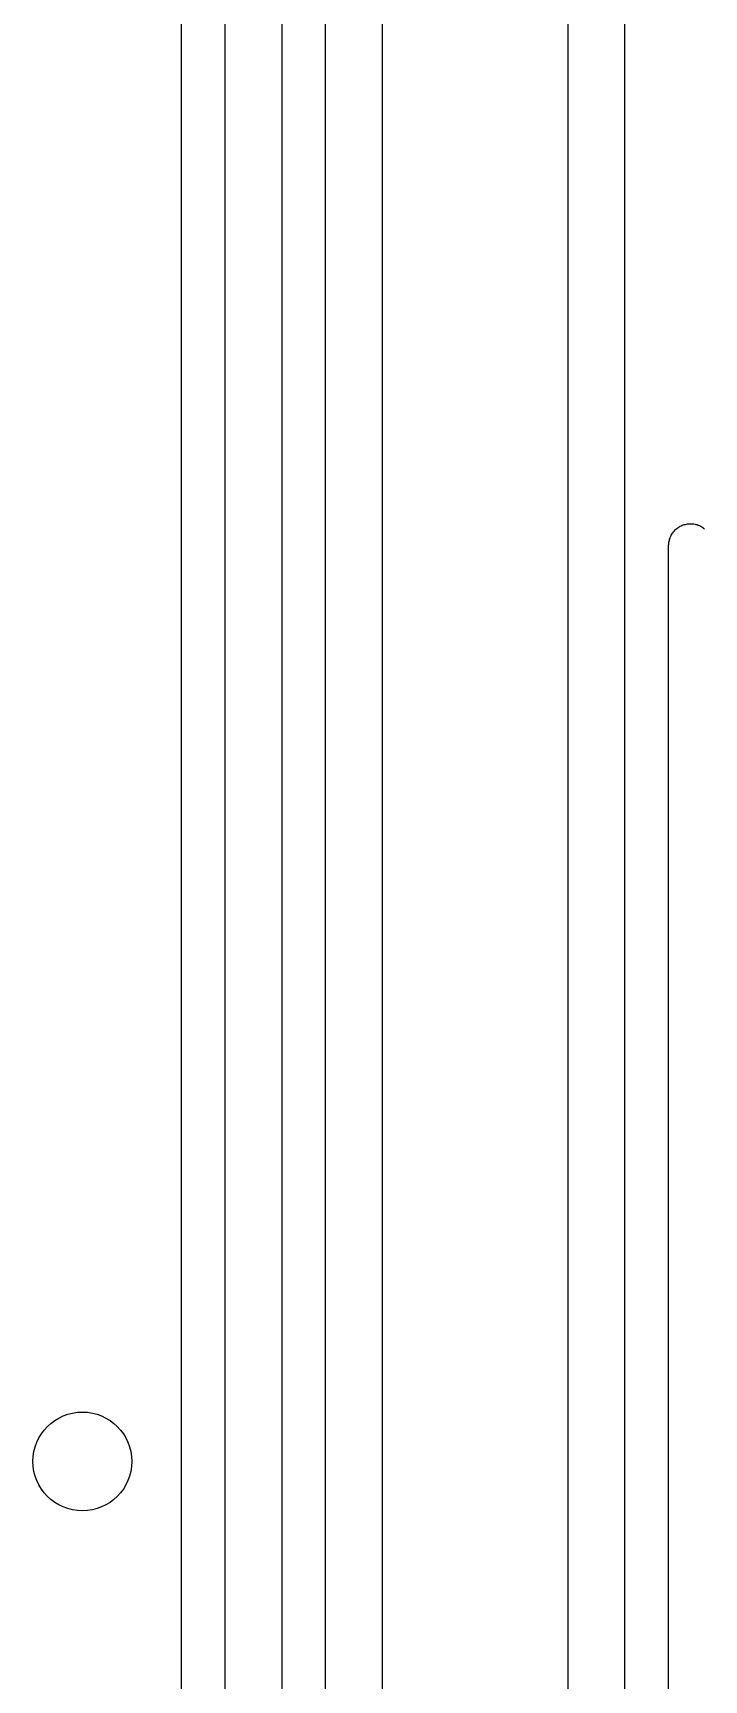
# Model space of a CAD drawing. Extents: x 1.98 to 5.9, y -3.93 to -1.98.
# Drawn here: x 2.3346 to 2.4415, y -2.6963 to -2.4338 of the extents above; entities that cross this region are included whole.
import ezdxf

# ---------------------------------------------------------------- set-up
doc = ezdxf.new("R2010")
doc.units = 0
doc.header["$MEASUREMENT"] = 0
doc.layers.add('BLACK', color=7, linetype='CONTINUOUS')

msp = doc.modelspace()

# ---------------------------------------------------------------- linework, layer by layer
at = {"layer": 'BLACK', "linetype": 'CONTINUOUS'}
for p, q in [((2.36527, -3.59396), (2.36527, -2.35936)), ((2.37427, -2.361), (2.37427, -3.59231)), ((2.38127, -3.56665), (2.38127, -2.36986)), ((2.39027, -2.3715), (2.39027, -3.56501)), ((2.41989, -3.56197), (2.41989, -2.40394)), ((2.42889, -2.40203), (2.42889, -3.56032)), ((2.35827, -2.42491), (2.35827, -3.59344)), ((2.43602, -2.51459), (2.43605, -2.51443)), ((2.43605, -2.51443), (2.43612, -2.51427)), ((2.43612, -2.51427), (2.43618, -2.5141)), ((2.43618, -2.5141), (2.43626, -2.51396)), ((2.43626, -2.51396), (2.43632, -2.5138)), ((2.43632, -2.5138), (2.43642, -2.51366)), ((2.43642, -2.51366), (2.4365, -2.5135)), ((2.4365, -2.5135), (2.43661, -2.51337)), ((2.43661, -2.51337), (2.4367, -2.51324)), ((2.4367, -2.51324), (2.43683, -2.51311)), ((2.43683, -2.51311), (2.43694, -2.51298)), ((2.43694, -2.51298), (2.43707, -2.51287)), ((2.43707, -2.51287), (2.43719, -2.51276)), ((2.43719, -2.51276), (2.43734, -2.51266)), ((2.43734, -2.51266), (2.43748, -2.51255)), ((2.43748, -2.51255), (2.43762, -2.51247)), ((2.43762, -2.51247), (2.43776, -2.51238)), ((2.43776, -2.51238), (2.43792, -2.51232)), ((2.43792, -2.51232), (2.43808, -2.51223)), ((2.43808, -2.51223), (2.43824, -2.51219)), ((2.43824, -2.51219), (2.43839, -2.51212)), ((2.43839, -2.51212), (2.43857, -2.51209)), ((2.43857, -2.51209), (2.43874, -2.51204)), ((2.43874, -2.51204), (2.4389, -2.51203)), ((2.4389, -2.51203), (2.43906, -2.51199)), ((2.43906, -2.51199), (2.43924, -2.512)), ((2.43924, -2.512), (2.43942, -2.51198)), ((2.43942, -2.51198), (2.43958, -2.512)), ((2.43958, -2.512), (2.43975, -2.512)), ((2.43975, -2.512), (2.43992, -2.51203)), ((2.43992, -2.51203), (2.4401, -2.51205)), ((2.4401, -2.51205), (2.44025, -2.5121)), ((2.44025, -2.5121), (2.44042, -2.51213)), ((2.44042, -2.51213), (2.44058, -2.5122)), ((2.44058, -2.5122), (2.44075, -2.51225)), ((2.44075, -2.51225), (2.4409, -2.51233)), ((2.4409, -2.51233), (2.44105, -2.5124)), ((2.44105, -2.5124), (2.44119, -2.51249)), ((2.44119, -2.51249), (2.44135, -2.51258)), ((2.44135, -2.51258), (2.44148, -2.51268)), ((2.44148, -2.51268), (2.44162, -2.51278)), ((2.43589, -2.51543), (2.43591, -2.51527)), ((2.43589, -2.51548), (2.43589, -2.51543)), ((2.43589, -3.55597), (2.43589, -2.51548)), ((2.43591, -2.5151), (2.43595, -2.51493)), ((2.43591, -2.51527), (2.43591, -2.5151)), ((2.43595, -2.51493), (2.43597, -2.51475)), ((2.43597, -2.51475), (2.43602, -2.51459))]:
    msp.add_line(p, q, dxfattribs=at)
at = {"layer": 'BLACK'}
msp.add_circle((2.34252, -2.66142), 0.00787, dxfattribs=at)

doc.saveas('drawing.dxf')
